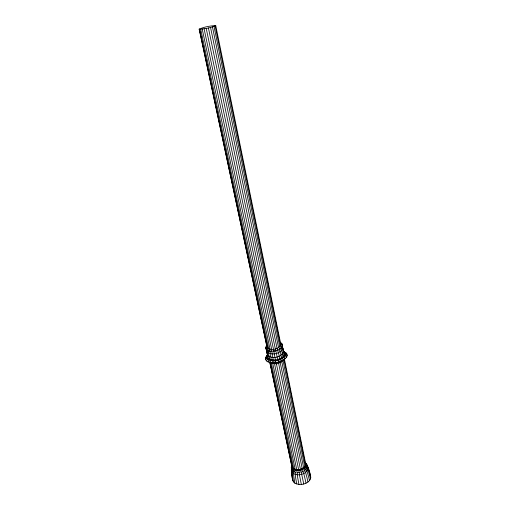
<?xml version="1.0" encoding="UTF-8"?>
<svg xmlns="http://www.w3.org/2000/svg" width="510" height="510" viewBox="0 0 510 510"><rect width="100%" height="100%" fill="white"/><g stroke="black" fill="none" stroke-linecap="round" stroke-linejoin="round"><path stroke-width="0.76" d="M284.593 352.098L283.222 351.364L286.027 352.996L286.977 354.22L287.2 355.642L286.684 357.166L283.585 360.092L281.208 361.297L279.907 358.536A2.397 0.727 67.8 0 0 278.919 356.439A4.023 1.224 67.9 0 0 278.894 354.546L278.791 354.118A4.023 1.224 67.9 0 0 278.358 352.761L277.88 351.109A2.55 0.784 67.9 0 1 277.854 350.491L277.293 348.579M298.063 472.566L299.255 472.553L299.561 475.384A104.04 12.074 83.4 0 0 301.359 484.487C305.668 484.111 311.814 481 310.571 475.836A116.988 93.247 -14.2 0 0 308.187 467.415L307.734 466.42A1.511 1.218 -22.3 0 0 307.32 466.146L306.956 465.19A1.517 1.135 -46.1 0 0 306.714 465.024M269.777 349.516A1.02 0.574 -79.9 0 0 269.401 350.899C271.977 352.397 276.777 348.655 276.363 353.417A4.023 0.331 75.6 0 1 276.694 354.807L276.79 355.24A4.023 0.331 75.6 0 1 277.064 357.051L278.485 362.196L281.208 361.297M273.462 349.567L273.8 351.537A2.55 0.376 82.9 0 1 273.966 352.117L274.259 353.819A4.023 0.587 82.9 0 0 274.482 355.228L274.565 355.661A4.023 0.587 82.9 0 0 275.113 357.427A2.397 0.351 83 0 0 275.33 359.722L275.61 362.744C272.193 362.992 267.61 363.101 265.633 359.741L265.481 358.307L266.991 355.444M272.793 362.89L273.022 359.907A2.391 0.867 -89 0 1 273.194 357.529A4.016 1.46 -89.2 0 1 272.385 355.782L272.308 355.349A4.016 1.46 -89.2 0 1 272.193 353.934L272.002 352.225A2.55 0.931 -89.2 0 0 271.753 351.651L271.39 351.084A1.026 0.376 -89.3 0 1 271.537 349.675M283.77 359.378A2.901 1.951 47.3 0 0 283.936 359.308L283.063 360.723L280.175 362.502L302.296 468.958L300.549 469.659L296.833 469.965L274.469 363.579L272.722 363.4L270.198 362.291L292.778 468.256L292.032 467.032L269.752 362.208M295.207 469.436L293.709 468.977L295.233 469.697L272.722 363.4C272.997 362.24 281.973 363.847 281.781 360.615M215.736 25.57C210.859 27.91 204.701 28.904 199.168 29.172C204.121 26.845 210.184 25.863 215.736 25.57L280.933 344.856C278.785 349.401 270.683 351.186 267.119 347.488L199.168 29.172M299.255 472.553L276.108 362.38A2.913 0.427 83 0 1 275.725 362.336M293.709 468.977C298.592 471.68 291.44 469.818 292.778 468.256M281.616 344.052L281.718 343.536A1.007 0.829 -50.6 0 0 280.653 343.026M267.24 348.445A1.02 0.835 -49.3 0 0 266.526 349.681L267.208 350.332A2.524 2.078 -48.9 0 1 267.61 350.956L267.597 352.589A3.997 3.277 -49.3 0 0 267.463 353.927L267.527 354.354A3.997 3.277 -49.3 0 0 268.91 356.26C272.863 358.696 278.32 357.389 281.82 354.673A4.01 2.697 47.7 0 0 282.189 352.544L282.081 352.123A4.01 2.697 47.7 0 0 281.475 350.874L280.857 349.312A2.537 1.715 47.6 0 1 280.94 348.63L281.227 347.852A1.02 0.689 47.8 0 0 280.213 346.825M270.224 362.629L270.74 360.385A0.784 0.44 -79.5 0 0 270.912 359.633A2.391 1.326 -79.5 0 1 271.441 357.357A4.016 2.231 -79.8 0 1 270.396 355.591L270.325 355.158A4.016 2.231 -79.8 0 1 270.313 353.755L270.204 352.059A2.544 1.422 -79.7 0 0 269.892 351.473L266.577 349.917M266.991 350.134L266.826 350.657A3.978 3.43 8.3 0 0 266.66 351.887L266.717 352.302A3.978 3.43 8.3 0 0 267.004 353.105M295.966 470.507C300.103 471.527 307.033 468.715 305.853 464.451L284.268 358.447M305.694 465.879L305.853 464.451M306.166 465.394L305.764 466.618A1.186 0.861 27.1 0 1 307.065 467.638A1.186 0.861 27.1 0 1 306.14 468.48M282.298 346.328L282.61 345.544A1.014 0.88 7.1 0 0 281.431 344.792M274.157 362.374C273.29 365.083 281.647 363.668 280.028 361.361M307.983 482.026A105.436 43.637 57.9 0 0 305.745 473.108L305.356 471.941A1.568 0.701 55.2 0 0 304.253 470.717A1.211 0.542 55.3 0 0 304.859 470.245A1.211 0.542 55.3 0 0 303.871 468.849L281.698 361.252M291.905 469.748A1.173 0.943 -21.3 0 1 292.358 467.944L291.828 467.695L292.032 467.032M305.936 464.444C304.629 462.506 306.937 463.622 305.86 464.272A1.167 0.943 -22.3 0 1 306.778 465.853M282.234 346.469A2.512 2.18 6.8 0 0 282.1 347.227L282.782 348.674A3.984 3.442 7.3 0 1 283.445 349.809L283.56 350.217A3.984 3.442 7.3 0 1 283.031 352.614L281.82 354.673A2.384 1.6 47.4 0 1 283.388 356.407A0.784 0.529 47.2 0 0 283.911 356.981L285.453 358.683M272.321 362.298L272.633 362.973M295.131 469.627L296.897 469.99L297.069 470.704A1.211 0.389 -86.4 0 0 296.922 472.413A1.211 0.389 -86.4 0 0 297.464 472.572A1.575 0.504 -86.4 0 0 297.19 474.172L297.343 475.403A104.665 30.676 -88.2 0 0 298.975 484.5L301.359 484.487M282.655 345.78L281.271 348.126M268.081 361.979L268.891 359.831A0.784 0.561 -66.9 0 0 269.159 359.11A2.384 1.696 -67 0 1 269.981 356.923A4.01 2.856 -67.4 0 1 268.738 355.1L268.674 354.673A4.01 2.856 -67.4 0 1 268.744 353.296L268.706 351.626A2.537 1.817 -67.2 0 0 268.343 351.027L266.602 349.949L265.837 348.732A1.014 0.886 -22.3 0 1 266.628 347.61M291.994 467.141L269.803 361.998M266.991 355.553L265.481 358.307M283.267 351.702A2.359 2.053 -23.8 0 1 284.656 352.767A0.778 0.676 -24.1 0 0 285.237 353.13L285.664 354.526C282.833 360.927 271.447 363.426 266.615 358.147L266.628 356.668A0.771 0.663 8.8 0 0 267.017 356.114L267.495 354.877A0.771 0.612 32.4 0 1 267.132 355.362L266.768 357.905C271.498 363.069 282.655 360.627 285.428 354.354L285.237 353.13L284.421 352.072A0.771 0.631 -50.3 0 1 283.879 351.766A2.359 1.919 -50.1 0 0 283.362 351.129M266.52 360.991L267.533 358.983A0.784 0.637 -48.6 0 0 267.877 358.307A2.378 1.944 -48.9 0 1 268.91 356.26L268.298 355.413A3.984 3.474 -22.6 0 1 266.838 353.398L266.781 352.977A3.984 3.474 -22.6 0 1 266.94 351.69L266.991 350.102A2.512 2.193 -21.9 0 0 266.736 349.65M265.633 359.741L266.768 357.905A0.778 0.676 -21.9 0 0 267.144 357.287A2.365 2.059 -22.3 0 1 268.298 355.413M305.726 465.706L304.942 467.064L305.566 465.649L283.962 359.684M282.33 344.958L282.444 344.467A1.014 0.886 -24.1 0 0 281.291 343.842M296.826 469.882L293.747 468.9L292.695 468.053L294.021 469.818A1.198 0.765 -62.6 0 0 293.365 471.374A1.198 0.765 -62.6 0 0 294.417 471.68A1.549 0.988 -62.5 0 0 293.524 473.101L293.575 474.294A107.47 65.025 -67 0 0 294.927 483.276L298.975 484.5M266.067 356.79L267.336 355.298M267.214 345.595L265.774 347.89L265.914 349.006L266.443 349.344M303.762 484.041A103.963 6.802 75.3 0 0 301.805 474.969L301.072 472.215L302.774 471.591A1.218 0.325 65.6 0 0 303.131 471.265A1.218 0.325 65.6 0 0 302.392 469.723L302.302 469.015M303.699 467.887L304.859 466.822C301.933 468.945 299.638 469.736 301.072 472.215M306.268 465.343L305.981 464.457M281.278 348.094L277.969 350.115M296.884 470.016L295.162 469.716M302.29 469.022L303.82 468.097M298.669 469.863L300.524 469.519L303.762 467.944M302.29 468.919L303.807 468.021M300.556 469.684L302.251 468.837M273.628 351.199L277.969 350.083M275.61 362.744L278.485 362.196M300.511 469.474L296.839 469.793L295.188 469.461M300.549 469.633L296.833 469.837M293.798 469.117L292.644 468.231M271.46 351.352L269.452 351.141M305.751 463.278L306.019 464.642L305.095 462.251L305.866 463.399M305.28 462.462L305.216 463.252A1.173 0.88 -46.1 0 1 306.376 464.234M305.688 465.675C300.823 471.597 306.497 465.05 305.018 467.791A1.198 0.72 43 0 1 306.204 469.002A1.198 0.72 43 0 1 305.401 469.653A1.555 0.937 42.9 0 1 306.733 470.66L307.167 471.788A106.953 60.588 47 0 1 309.5 480.598M291.962 466.765L291.835 465.955M284.593 352.098L286.027 352.996M281.756 343.817L280.481 342.822A1.007 0.714 -68.3 0 0 280.29 342.446M266.022 348.062L265.723 347.648A1.014 0.873 8.8 0 1 266.526 346.653M286.977 354.22L284.631 352.193M285.16 355.757L284.982 355.668A0.784 0.618 30.9 0 1 284.408 355.17A2.378 1.887 31.1 0 0 282.667 353.647A3.997 3.181 31.5 0 0 283.152 351.384L283.037 350.969A3.997 3.181 31.5 0 0 282.393 349.777L281.73 348.266A2.524 2.014 31.2 0 1 281.845 347.546L282.196 346.698A1.02 0.816 31.5 0 0 281.067 345.812M287.2 355.642L285.428 354.354A0.778 0.669 6.6 0 1 284.835 353.927A2.365 2.04 7 0 0 283.031 352.614M266.462 346.94L266.175 346.5A1.007 0.803 32.7 0 1 266.921 345.64M292.396 469.933A1.517 1.224 -21.2 0 0 291.535 470.832L291.529 471.96A113.201 89.569 -28.8 0 0 292.727 480.726L294.927 483.276M286.684 357.166L285.16 355.763M281.743 346.57L281.934 346.768A3.978 3.251 -50.1 0 1 282.553 347.794L282.667 348.196M281.762 343.778L282.648 345.818M280.207 343.204L280.933 344.856M281.915 346.743L282.623 347.648A3.978 3.468 -23.6 0 1 283.279 348.725L283.394 349.133A3.978 3.468 -23.6 0 1 283.273 350.835M283.879 351.766L284.835 353.927C282.196 359.856 271.639 362.17 267.144 357.287L267.017 356.114A2.359 2.027 8.4 0 1 267.712 354.743M267.814 350.689L267.744 350.421A1.02 0.733 -67.5 0 1 268.311 349.095M283.585 360.092L282.291 358.192A0.79 0.402 58.8 0 1 281.858 357.555A2.391 1.205 58.8 0 0 280.538 355.629A4.016 2.034 59.1 0 0 280.736 353.628L280.634 353.2A4.016 2.034 59.1 0 0 280.105 351.894L279.544 350.281A2.544 1.294 59 0 1 279.582 349.63L279.767 348.923A1.026 0.523 59.2 0 0 278.925 347.775M307.179 465.566L308.423 468.843A112.047 87.216 12.2 0 1 310.832 477.392M309.704 474.459L310.571 475.836M292.064 467.007L292.772 468.014M292.007 467.064L292.702 468.269M300.479 469.372L278.301 361.845M275.425 349.191L275.859 350.778M270.708 362.329L271.173 362.533L293.811 468.849M283.26 359.824L282.974 360.296L304.821 466.816M281.979 346.507L282.757 348.649C280.341 353.889 271.001 355.942 266.953 351.658L266.838 350.625M199.231 28.968L267.119 347.488M202.215 29.032L270.058 349.261M200.71 29.204L268.693 348.865M199.671 29.248L267.693 348.26M204.089 28.745L271.696 349.407M208.399 27.903L275.33 348.961M206.199 28.356L273.5 349.305M210.528 27.419L277.07 348.387M215.131 26.074L280.589 345.805M214.015 26.469L279.792 346.755M212.447 26.928L278.587 347.635M303.118 452.982L303.437 454.531M291.873 465.859L292.071 467.217M291.745 468.939A1.511 1.205 6 0 0 291.35 469.442C291.809 478.061 308.18 475.409 307.963 467.804A1.517 1.211 5 0 0 306.81 467.268M292.727 480.726L292.517 479.164A118.747 93.687 -2.1 0 1 291.337 470.526L291.293 469.895M296.775 484.086A105.812 48.526 -78.7 0 1 295.296 475.033L295.201 473.815A1.562 0.771 -75.6 0 1 295.615 472.534M295.475 472.509A1.205 0.599 -75.7 0 1 294.965 471.801A1.205 0.599 -75.7 0 1 295.417 470.411M274.112 362.412A2.913 1.058 -89 0 1 273.118 362.349M272.161 362.329A2.907 1.613 -79.5 0 1 271.014 362.329M269.458 361.915A2.901 2.059 -67 0 1 269.286 361.851M293.543 482.128A109.739 79.254 -51.3 0 1 292.287 473.248L292.275 472.081A1.53 1.147 -45.2 0 1 293.046 471.023M293.103 470.934A1.186 0.886 -45.2 0 1 292.976 468.977M291.503 468.282A1.167 0.931 6.1 0 1 291.911 466.854A1.179 0.848 27.9 0 1 291.994 465.681M307.383 466.153A123.637 92.304 -38.1 0 1 307.657 466.969M306.051 465.42A1.173 0.937 5.1 0 1 307.332 466.714M307.192 466.924A1.173 0.937 5.1 0 1 306.72 467.217M310.469 479.017A109.025 75.576 32.7 0 0 308.078 470.335L307.626 469.251A1.536 1.109 27 0 0 306.325 468.499M284.459 358.849A2.901 1.951 47.3 0 1 284.351 358.989M282.636 360.315A2.907 1.473 58.8 0 1 281.851 360.493M282.916 359.805A2.907 1.473 58.8 0 1 282.808 360.092M306.025 483.206A104.435 25.525 67 0 0 303.915 474.192L303.584 472.993A1.575 0.421 65.6 0 0 302.774 471.591M280.615 361.335A2.913 0.886 67.7 0 1 280.124 361.367"/></g></svg>
